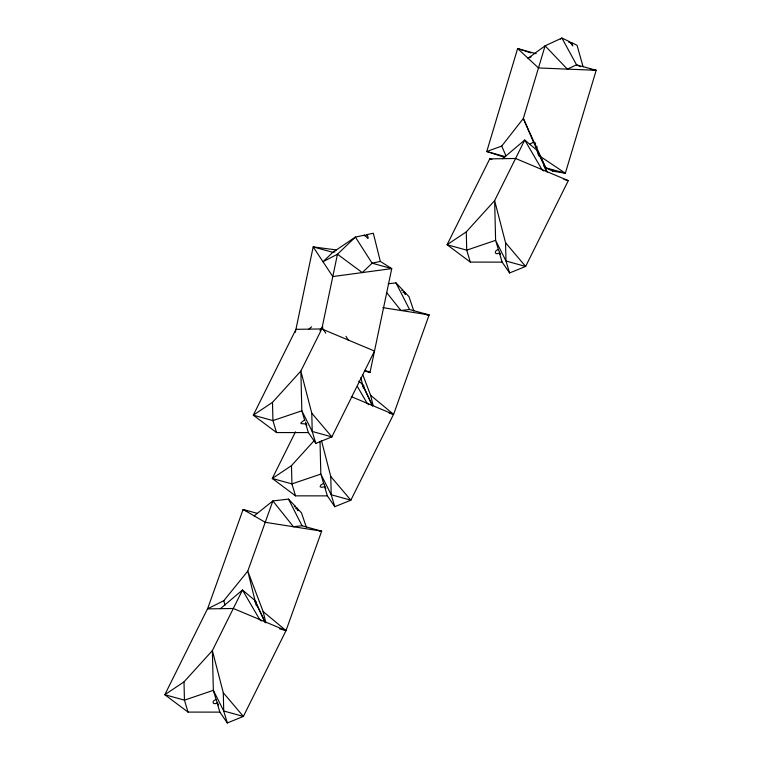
<?xml version="1.0" encoding="UTF-8"?>
<svg xmlns="http://www.w3.org/2000/svg" width="761" height="761" viewBox="0 0 761 761"><rect width="100%" height="100%" fill="white"/><g stroke="black" fill="none" stroke-linecap="round" stroke-linejoin="round"><path stroke-width="1.14" d="M405.489 294.497L404.414 291.824L402.921 292.452M295.316 332.3L313.18 246.897L336.41 249.95M319.915 330.388L322.131 327.544L337.465 254.231L355.397 237.08L364.652 235.101L367.972 238.593L368.143 237.251L366.983 234.607L373.328 233.246L380.338 261.423L391.744 268.614L370.017 372.481L364.567 370.968M264.933 622.06L254.735 600.296L242.483 590.022L212.367 650.607L213.346 690.341L216.105 699.54C211.406 700.586 212.433 705.647 217.113 702.926L219.881 712.125L227.32 722.95L243.377 716.434L286.031 630.603L321.665 531.178L302.022 525.746L293.451 526.736L272.876 500.928L254.164 515.882M389.156 413.147L393.599 414.355L429.147 314.93L409.513 309.499L400.933 310.498L386.788 292.747M322.826 326.878L300.861 371.064L272.495 402.341L253.299 415.173L276.528 432.552L308.376 432.581L315.805 443.406L331.863 436.89L374.526 351.059L321.798 328.933L295.962 329.342L253.299 415.173L272.942 420.605L301.832 410.797L300.861 371.064L311.782 413.204L312.229 431.458L315.805 443.406M295.468 431.848L272.295 478.469L295.515 495.849L327.363 495.877L334.802 506.702L350.859 500.186L393.513 414.355L351.335 396.652M489.742 158.897L447.078 244.728L470.308 262.098L502.146 262.136L509.585 272.961L525.642 266.445L568.305 180.614L515.577 158.478L489.742 158.897L491.92 159.496M536.172 53.698L517.623 48.571L486.774 151.506L501.737 146.064L523.33 118.488L545.104 45.822L561.913 38.05L569.723 41.76L572.776 45.945L571.682 42.702L570.427 43.387M219.881 712.125L188.034 712.096L164.814 694.717L207.468 608.886L223.839 600.686L247.782 571.111L272.876 500.928L288.514 499.121L295.211 506.208L298.008 510.745L296.895 507.996L295.772 508.557M509.585 272.961L505.998 261.013L505.551 242.749L494.64 200.609L495.611 240.352L466.721 250.15L447.078 244.728L466.274 231.896L494.64 200.609L524.748 140.024L537.009 150.307L547.207 172.072M320.02 441.37L320.828 474.093L291.929 483.901L272.295 478.469L291.482 465.637L314.531 440.219M223.287 692.748L243.377 716.434L223.734 711.002L213.346 690.341L184.447 700.149L164.814 694.717L184 681.885L212.367 650.607L223.287 692.748L223.734 711.002L227.32 722.95M536.876 146.093L536.077 147.215L537.256 147.263M502.66 158.688L524.748 140.024L541.937 169.541L543.62 170.949M308.88 329.132L311.649 326.802M220.395 608.676L242.483 590.022L259.672 619.54L261.356 620.947M363.787 235.682L364.652 235.101M568.771 42.359L569.723 41.76M401.713 290.55L402.693 289.97L405.404 294.564M294.231 506.797L295.211 506.208M560.372 39.049L561.913 38.05L576.553 64.856L580.519 66.749M366.907 234.645L364.871 235.881M530.132 144L533.518 142.155L535.658 143.173M531.121 56.847L528.048 58.264L545.104 45.822L567.335 69.118L576.553 64.856L596.186 70.288L565.337 173.223L552.648 171.101L545.704 167.791L533.518 142.155L523.33 118.488L545.704 167.791L565.337 173.223L541.023 156.918M498.369 249.551C493.994 250.359 494.431 255.563 498.969 253.099C501.784 256.628 499.397 251.891 498.369 249.551L495.611 240.352L505.998 261.013L525.642 266.445L505.551 242.749M334.802 506.702L331.216 494.755L320.828 474.093L323.587 483.302L320.847 485.042L320.115 486.726L321.703 487.373L324.605 486.679L325.737 488.562L324.405 485.08M311.782 413.204L331.863 436.89L312.229 431.458L301.832 410.797L304.6 420.005C295.373 426.255 305.932 421.86 306.664 425.285M334.878 251.881L332.823 252.329L313.18 246.897L332.795 276.557L391.744 268.614L372.1 263.182L355.397 237.08L332.823 252.329L322.987 261.727L337.465 254.231L362.265 272.59L372.1 263.182L380.338 261.423M388.177 283.777L395.996 282.873L402.731 290.036M426.873 315.073L429.147 314.93L382.878 307.653M319.392 531.321L321.665 531.178L265.237 522.303L243.101 509.461L207.553 608.886L233.313 608.477L286.031 630.603L263.125 611.549L247.782 571.111L255.068 600.771L265.047 622.127M590.422 69.327L596.186 70.288L538.474 67.957L517.623 48.571L530.921 52.937M505.323 156.633L486.774 151.506L504.505 157.327M563.939 179.406L568.305 180.614M257.285 513.38L243.101 509.461L247.373 511.421M279.487 628.795L286.117 630.603M365.09 370.36L370.017 372.481L368.115 371.282M571.682 42.702L577.038 45.251L583.097 66.73M362.94 375.078L370.607 395.301L393.599 414.355M358.716 381.109L362.217 384.048L372.414 405.813M368.838 404.7L367.154 403.292L357.489 386.683M404.414 291.824L408.971 296.619L413.841 311.021M360.866 377.684L362.55 384.524L364.081 386.15M296.895 507.996L301.489 512.866L306.36 527.268M255.068 600.771L256.6 602.398M217.151 702.993L218.169 704.829M330.769 476.5L350.859 500.186L331.216 494.755L330.769 476.5L321.446 440.505M218.245 704.791L216.105 699.54M322.131 327.544L325.727 333.147M346.017 336.305L348.167 339.996M395.996 282.873L409.513 309.499M288.514 499.121L302.022 525.746M305.608 423.382L308.376 432.581M323.587 483.302L324.3 484.843M304.695 420.205L304.933 420.7M362.55 384.524L372.529 405.879M305.599 422.184L306.74 425.266M501.737 146.064L505.951 155.853M546.626 171.577L543.896 165.917M537.009 150.307L538.683 155.891M499.387 252.928L502.146 262.136M470.308 262.098L466.721 250.15L466.274 231.896M362.217 384.048L363.568 388.519M324.605 486.679L327.363 495.877M276.528 432.552L272.942 420.605L272.495 402.341M295.515 495.849L291.929 483.901L291.482 465.637M254.735 600.296L256.419 605.889M188.034 712.096L184.447 700.149L184 681.885M552.248 169.665L552.648 171.101M370.607 395.301L373.118 405.518M263.125 611.549L265.912 622.907M223.839 600.686L224.961 605.233"/></g></svg>
